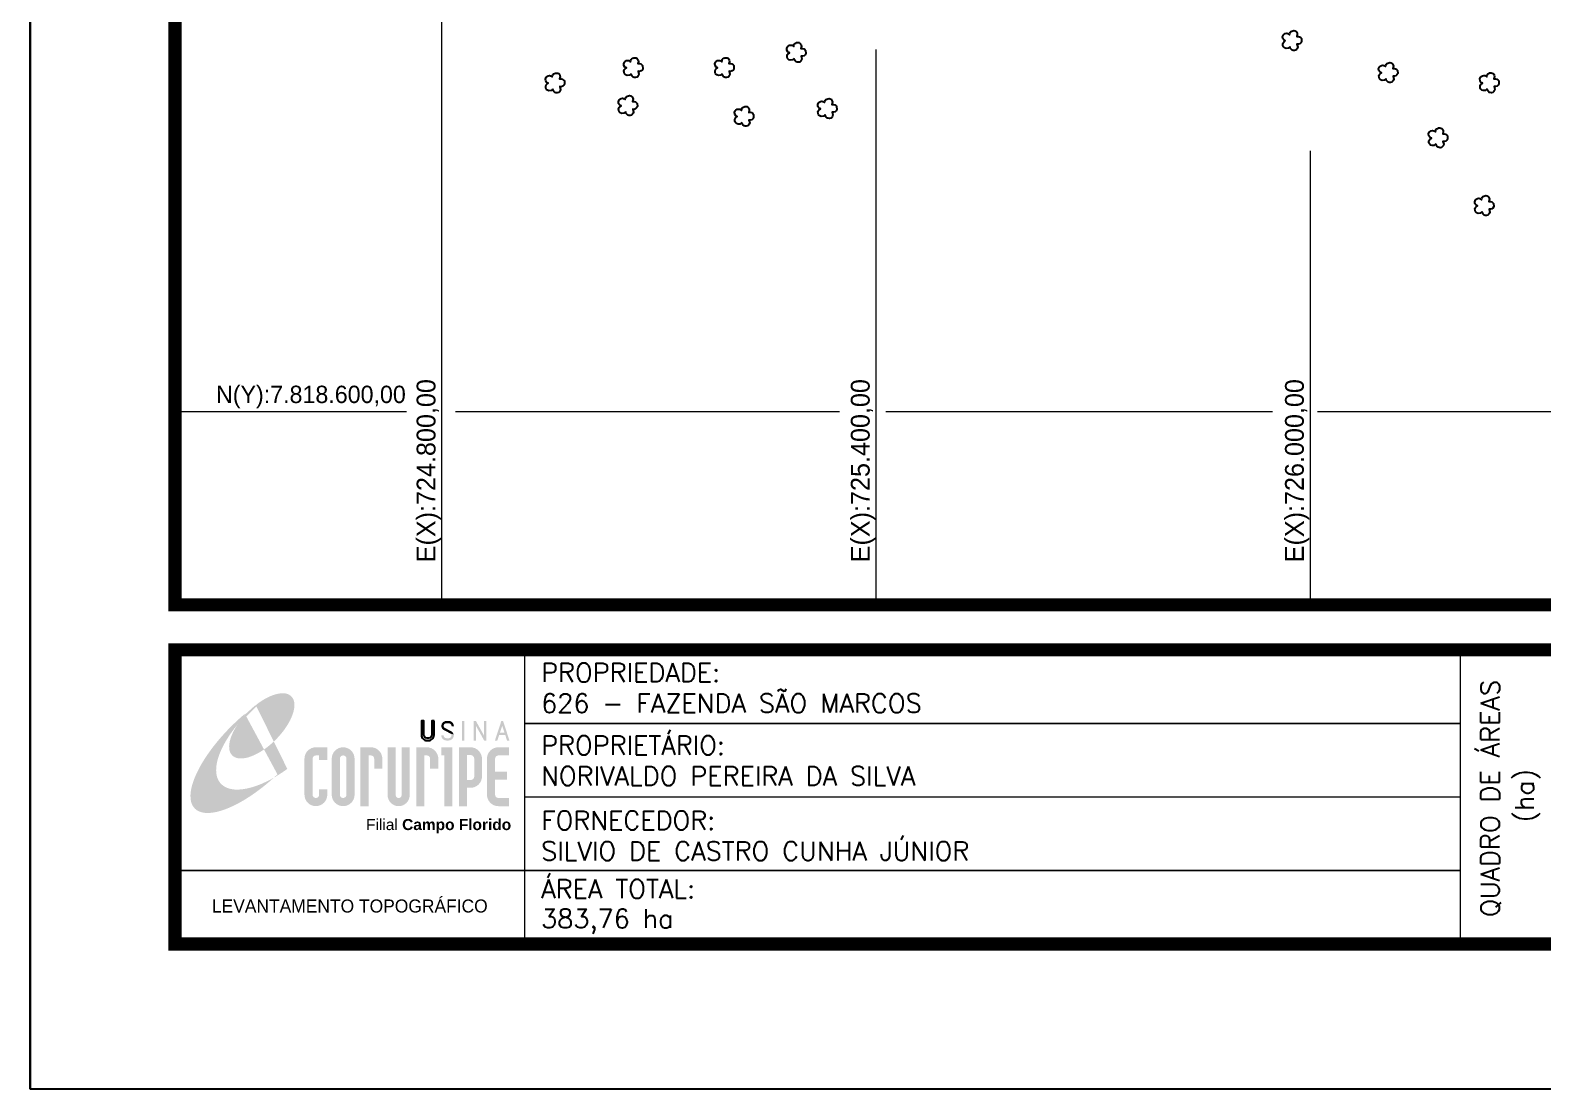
# Model space of a CAD drawing. Extents: x 724231 to 728431, y 7817664 to 7823604.
# Drawn here: x 724231 to 726321, y 7817664 to 7819127 of the extents above; entities that cross this region are included whole.
import ezdxf
from ezdxf.enums import TextEntityAlignment as Align

# ---------------------------------------------------------------- set-up
doc = ezdxf.new("R2010")
doc.units = 0
doc.header["$MEASUREMENT"] = 0
doc.linetypes.add('CONTINUO', pattern=[0])
doc.linetypes.add('LIN0', pattern=[0])
doc.layers.add('_SIMBOLO ARVORE', color=118, linetype='Continuous')
doc.layers.add('MARGEM', color=7, linetype='CONTINUO')
doc.layers.add('MALHA', color=8, linetype='Continuous', lineweight=9)
doc.styles.add('ARIAL', font='arial.ttf')
doc.styles.add('Simplex', font='simplex.shx')

# ---------------------------------------------------------------- blocks, each defined once
blk = doc.blocks.new('A$C78F83FB3')
at = {"layer": 'MARGEM'}
h = blk.add_hatch(color=20, dxfattribs=at)
edge = h.paths.add_edge_path()
edge.add_ellipse((19.49, 23.77), major_axis=(-6.68, -6.67), ratio=0.469426, start_angle=292.7328, end_angle=601.2579)
edge.add_ellipse((22.83, 22.05), major_axis=(12.64, 11.29), ratio=0.457614, start_angle=79.9069, end_angle=107.9139)
edge = h.paths.add_edge_path()
edge.add_ellipse((18.28, 18.7), major_axis=(13.95, 13.59), ratio=0.386848, start_angle=63.9612, end_angle=264.5993)
edge.add_ellipse((22.83, 22.05), major_axis=(12.64, 11.29), ratio=0.457614, start_angle=107.9139, end_angle=245.1182, ccw=False)
edge.add_ellipse((19.49, 23.77), major_axis=(-6.68, -6.67), ratio=0.469426, start_angle=241.2579, end_angle=292.7328, ccw=False)
for color, points in [(20, [(15.46, 26.12), (14.17, 24.81), (14.06, 24.24), (14.39, 23.97), (14.67, 24.54), (19.47, 29.32), (18.48, 28.66), (17.31, 27.78)]), (7, [(58.42, 24.9), (57.9, 24.9), (57.9, 21.73, -0.414214), (57.15, 20.98), (56.84, 20.98, -0.414214), (56.09, 21.73), (56.09, 24.9), (55.57, 24.9), (55.57, 21.73, 0.414214), (56.84, 20.46), (57.15, 20.46, 0.414214), (58.42, 21.73)]), (7, [(61.7, 24.9), (61.23, 24.9, 0.396318), (60.04, 23.78), (60.04, 23.72, 0.151912), (60.39, 22.97), (60.46, 22.92), (62.18, 22), (62.85, 21.83, 0.12407), (62.51, 22.42), (60.75, 23.36, -0.13192), (60.56, 23.77, -0.385578), (61.23, 24.37), (61.7, 24.37, -0.414214), (62.37, 23.7), (62.89, 23.7, 0.414214)]), (7, [(62.37, 23.7), (62.89, 23.7, 0.414214), (61.7, 24.9), (61.23, 24.9, 0.396318), (60.04, 23.78), (60.04, 23.72, 0.151912), (60.39, 22.97), (60.46, 22.92), (62.18, 22), (62.18, 22, -0.131921), (62.37, 21.59, -0.385578), (61.7, 20.98), (61.23, 20.98, -0.414214), (60.56, 21.65), (60.04, 21.65, 0.414214), (61.23, 20.46), (61.7, 20.46, 0.402546), (62.89, 21.61, 0.165292), (62.51, 22.42), (60.75, 23.36, -0.13192), (60.56, 23.77, -0.385578), (61.23, 24.37), (61.7, 24.37, -0.414214)]), (7, [(30.97, 12.46), (29.13, 12.46), (29.13, 8.21, 1), (34.29, 8.21), (34.29, 9.41), (32.45, 9.41), (32.45, 8.21, -1), (30.97, 8.21)])]:
    blk.add_hatch(color=color, dxfattribs=at).paths.add_polyline_path(points)
h = blk.add_hatch(color=7, dxfattribs=at)
h.paths.add_polyline_path([(65.24, 24.9), (64.72, 24.9), (64.72, 20.46), (65.24, 20.46)])
h.paths.add_polyline_path([(67.38, 20.46), (67.9, 20.46), (67.9, 23.74), (69.74, 20.46), (70.23, 20.46), (70.23, 24.9), (69.71, 24.9), (69.71, 21.58), (67.85, 24.9), (67.38, 24.9)])
h.paths.add_polyline_path([(72.17, 20.46), (72.72, 20.46), (73.14, 21.73), (74.49, 21.73), (74.9, 20.46), (75.45, 20.46), (74, 24.9), (73.62, 24.9)])
h.paths.add_polyline_path([(73.81, 23.8), (74.32, 22.25), (73.31, 22.25)], flags=16)
h = blk.add_hatch(color=7, dxfattribs=at)
h.paths.add_polyline_path([(31.71, 18.93, 0.414214), (29.13, 16.35), (29.13, 12.46), (30.97, 12.46), (30.97, 16.35, -0.414214), (31.71, 17.09), (32.45, 17.09), (32.45, 16.02), (34.29, 16.02), (34.29, 18.93)])
h.paths.add_polyline_path([(44.15, 17.09, -0.414214), (44.89, 16.35), (44.89, 14.1), (46.72, 14.1), (46.72, 16.17, 0.433937), (44.15, 18.93), (41.77, 18.93), (41.77, 12.46), (43.61, 12.46), (43.61, 17.09)])
h.paths.add_polyline_path([(43.61, 12.46), (41.77, 12.46), (41.77, 5.62), (43.61, 5.62)])
h.paths.add_polyline_path([(47.92, 12.46), (49.75, 12.46), (49.75, 18.93), (47.92, 18.93)])
h.paths.add_polyline_path([(52.91, 18.93), (51.08, 18.93), (51.08, 12.46), (52.91, 12.46)])
h.paths.add_polyline_path([(51.08, 8.12, -1), (49.75, 8.12), (49.75, 12.46), (47.92, 12.46), (47.92, 8.12, 1), (52.91, 8.12), (52.91, 12.46), (51.08, 12.46)])
h.paths.add_polyline_path([(54.41, 12.46), (56.25, 12.46), (56.25, 17.09), (56.79, 17.09, -0.414214), (57.53, 16.35), (57.53, 14.1), (59.36, 14.1), (59.36, 16.17, 0.433937), (56.79, 18.93), (54.41, 18.93)])
h.paths.add_polyline_path([(56.25, 12.46), (54.41, 12.46), (54.41, 5.62), (56.25, 5.62)])
h.paths.add_polyline_path([(60.73, 12.46), (62.58, 12.46), (62.58, 18.93), (60.02, 18.93), (60.02, 17.08), (60.73, 17.08)])
h.paths.add_polyline_path([(62.58, 12.46), (60.73, 12.46), (60.73, 5.62), (62.58, 5.62)])
h.paths.add_polyline_path([(64.06, 12.46), (65.82, 12.46), (65.82, 17.17), (66.66, 17.17, -0.450417), (67.48, 16.25), (67.48, 12.46), (69.24, 12.46, 0.002307), (69.24, 12.48, 0.005282), (69.23, 12.54, -0.000938), (69.23, 12.53), (69.23, 16.17, 0.433937), (66.66, 18.93), (64.06, 18.93)])
h.paths.add_polyline_path([(64.06, 5.62), (65.82, 5.62), (65.82, 9.77), (66.66, 9.77, 0.426056), (69.24, 12.46), (67.48, 12.46), (67.48, 12.45, -0.450417), (66.66, 11.53), (65.82, 11.53), (65.82, 12.46), (64.06, 12.46)])
h.paths.add_polyline_path([(70.37, 12.46), (74.87, 12.46), (74.87, 13.44), (72.21, 13.44), (72.21, 16.35, -0.414214), (72.95, 17.09), (75.38, 17.09), (75.38, 18.93), (72.95, 18.93, 0.414214), (70.37, 16.35)])
h.paths.add_polyline_path([(72.21, 11.62), (74.87, 11.62), (74.87, 12.46), (70.37, 12.46), (70.37, 8.21, 0.414214), (72.95, 5.62), (75.38, 5.62), (75.38, 7.47), (72.95, 7.47, -0.414214), (72.21, 8.21)])
h = blk.add_hatch(color=7, dxfattribs=at)
h.paths.add_polyline_path([(35.29, 16.35), (35.29, 8.21, 1), (40.46, 8.21, 0.016978), (40.45, 8.38), (40.45, 16.17, 0.433937), (37.88, 18.93), (37.87, 18.93, 0.41391)])
h.paths.add_polyline_path([(38.62, 16.35), (38.62, 8.21, -1), (37.13, 8.21), (37.13, 16.35, -1)], flags=16)
at = {"layer": 'MARGEM', "color": 7}
blk.add_lwpolyline([(58.42, 24.9), (57.9, 24.9), (57.9, 21.73, -0.414214), (57.15, 20.98), (56.84, 20.98, -0.414214), (56.09, 21.73), (56.09, 24.9), (55.57, 24.9), (55.57, 21.73, 0.414214), (56.84, 20.46), (57.15, 20.46, 0.414214), (58.42, 21.73), (58.42, 24.9)], format="xyb", close=True, dxfattribs=at)
at = {"layer": 'MARGEM', "color": 252, "insert": (43.05, 2.72), "char_height": 2.5, "width": 33.0271, "attachment_point": 1, "style": 'ARIAL'}
blk.add_mtext('Filial {\\fArial|b1|i0|c0|p34;Campo Florido}', dxfattribs=at)

msp = doc.modelspace()

# ---------------------------------------------------------------- linework, layer by layer
at = {"layer": '_SIMBOLO ARVORE', "linetype": 'CONTINUO'}
for points in [[(725971.9, 7819104.2, 0), (725969.5, 7819102.3, 0), (725966.5, 7819101.9, 0), (725964.3, 7819102.7, 0), (725962.8, 7819104.2, 0), (725962.2, 7819106, 0), (725962, 7819108.5, 0), (725962.8, 7819110.1, 0), (725963.7, 7819111.3, 0), (725965.4, 7819112.4, 0), (725964.3, 7819112.8, 0), (725963.2, 7819113.7, 0), (725962, 7819115.7, 0), (725961.7, 7819118.1, 0), (725962.7, 7819120.6, 0), (725963.6, 7819121.5, 0), (725965.4, 7819122.6, 0), (725967.3, 7819122.8, 0), (725968.7, 7819122.6, 0), (725969.9, 7819122.1, 0), (725971.2, 7819120.9, 0), (725971.6, 7819123.1, 0), (725971.9, 7819124, 0), (725972.9, 7819125.2, 0), (725974.3, 7819125.7, 0), (725975.7, 7819126.4, 0), (725977.3, 7819126.5, 0), (725978.8, 7819126.3, 0), (725980, 7819125.6, 0), (725980.9, 7819124.7, 0), (725981.6, 7819123.1, 0), (725981.9, 7819121.4, 0), (725981.2, 7819118.3, 0), (725983.4, 7819118.4, 0), (725985.2, 7819117.9, 0), (725986.8, 7819116.6, 0), (725987.8, 7819115.5, 0), (725988, 7819111.3, 0), (725987, 7819109.4, 0), (725985.6, 7819108.2, 0), (725983.4, 7819107.6, 0), (725981.5, 7819107.8, 0), (725982.6, 7819103.8, 0), (725982.1, 7819102.1, 0), (725981, 7819100.5, 0), (725979.7, 7819099.5, 0), (725977.9, 7819099.1, 0), (725976.1, 7819099.2, 0), (725974.8, 7819099.6, 0), (725973.3, 7819101.1, 0), (725972.3, 7819102.4, 0), (725971.9, 7819104.4, 0)], [(725286.6, 7819087.8, 0), (725284.3, 7819085.9, 0), (725281.2, 7819085.5, 0), (725279.1, 7819086.3, 0), (725277.6, 7819087.8, 0), (725276.9, 7819089.6, 0), (725276.8, 7819092.1, 0), (725277.6, 7819093.7, 0), (725278.5, 7819094.9, 0), (725280.2, 7819096, 0), (725279.1, 7819096.4, 0), (725278, 7819097.3, 0), (725276.7, 7819099.3, 0), (725276.5, 7819101.7, 0), (725277.4, 7819104.2, 0), (725278.4, 7819105.1, 0), (725280.2, 7819106.2, 0), (725282, 7819106.4, 0), (725283.5, 7819106.2, 0), (725284.7, 7819105.7, 0), (725286, 7819104.5, 0), (725286.3, 7819106.7, 0), (725286.7, 7819107.6, 0), (725287.6, 7819108.8, 0), (725289.1, 7819109.3, 0), (725290.5, 7819110, 0), (725292, 7819110.1, 0), (725293.5, 7819109.9, 0), (725294.7, 7819109.2, 0), (725295.6, 7819108.3, 0), (725296.4, 7819106.7, 0), (725296.7, 7819105, 0), (725296, 7819101.9, 0), (725298.1, 7819102, 0), (725299.9, 7819101.5, 0), (725301.6, 7819100.2, 0), (725302.5, 7819099.1, 0), (725302.8, 7819094.9, 0), (725301.7, 7819093, 0), (725300.4, 7819091.8, 0), (725298.2, 7819091.2, 0), (725296.3, 7819091.4, 0), (725297.3, 7819087.4, 0), (725296.9, 7819085.7, 0), (725295.7, 7819084.1, 0), (725294.5, 7819083.1, 0), (725292.7, 7819082.7, 0), (725290.9, 7819082.8, 0), (725289.6, 7819083.2, 0), (725288, 7819084.7, 0), (725287, 7819086, 0), (725286.7, 7819088, 0)], [(725061.4, 7819066.8, 0), (725059, 7819064.8, 0), (725056, 7819064.4, 0), (725053.8, 7819065.3, 0), (725052.3, 7819066.8, 0), (725051.7, 7819068.5, 0), (725051.5, 7819071, 0), (725052.3, 7819072.6, 0), (725053.2, 7819073.8, 0), (725054.9, 7819075, 0), (725053.8, 7819075.3, 0), (725052.8, 7819076.2, 0), (725051.5, 7819078.2, 0), (725051.2, 7819080.6, 0), (725052.2, 7819083.1, 0), (725053.1, 7819084, 0), (725054.9, 7819085.1, 0), (725056.8, 7819085.3, 0), (725058.2, 7819085.1, 0), (725059.4, 7819084.6, 0), (725060.7, 7819083.4, 0), (725061.1, 7819085.6, 0), (725061.4, 7819086.5, 0), (725062.4, 7819087.7, 0), (725063.8, 7819088.2, 0), (725065.2, 7819088.9, 0), (725066.8, 7819089, 0), (725068.3, 7819088.8, 0), (725069.5, 7819088.2, 0), (725070.4, 7819087.2, 0), (725071.1, 7819085.6, 0), (725071.5, 7819083.9, 0), (725070.7, 7819080.9, 0), (725072.9, 7819080.9, 0), (725074.7, 7819080.5, 0), (725076.3, 7819079.1, 0), (725077.3, 7819078.1, 0), (725077.5, 7819073.8, 0), (725076.5, 7819071.9, 0), (725075.1, 7819070.7, 0), (725073, 7819070.1, 0), (725071, 7819070.3, 0), (725072.1, 7819066.3, 0), (725071.6, 7819064.6, 0), (725070.5, 7819063, 0), (725069.2, 7819062, 0), (725067.4, 7819061.6, 0), (725065.6, 7819061.7, 0), (725064.3, 7819062.1, 0), (725062.8, 7819063.6, 0), (725061.8, 7819064.9, 0), (725061.4, 7819067, 0)], [(725187.3, 7819066.8, 0), (725184.9, 7819064.8, 0), (725181.9, 7819064.4, 0), (725179.7, 7819065.3, 0), (725178.2, 7819066.8, 0), (725177.6, 7819068.5, 0), (725177.4, 7819071, 0), (725178.2, 7819072.6, 0), (725179.1, 7819073.8, 0), (725180.8, 7819075, 0), (725179.7, 7819075.3, 0), (725178.7, 7819076.2, 0), (725177.4, 7819078.2, 0), (725177.1, 7819080.6, 0), (725178.1, 7819083.1, 0), (725179, 7819084, 0), (725180.8, 7819085.1, 0), (725182.7, 7819085.3, 0), (725184.1, 7819085.1, 0), (725185.3, 7819084.6, 0), (725186.6, 7819083.4, 0), (725187, 7819085.6, 0), (725187.3, 7819086.5, 0), (725188.3, 7819087.7, 0), (725189.7, 7819088.2, 0), (725191.1, 7819088.9, 0), (725192.7, 7819089, 0), (725194.2, 7819088.8, 0), (725195.4, 7819088.2, 0), (725196.3, 7819087.2, 0), (725197, 7819085.6, 0), (725197.3, 7819083.9, 0), (725196.6, 7819080.9, 0), (725198.8, 7819080.9, 0), (725200.6, 7819080.5, 0), (725202.2, 7819079.1, 0), (725203.2, 7819078.1, 0), (725203.4, 7819073.8, 0), (725202.4, 7819071.9, 0), (725201, 7819070.7, 0), (725198.8, 7819070.1, 0), (725196.9, 7819070.3, 0), (725198, 7819066.3, 0), (725197.5, 7819064.6, 0), (725196.4, 7819063, 0), (725195.1, 7819062, 0), (725193.3, 7819061.6, 0), (725191.5, 7819061.7, 0), (725190.2, 7819062.1, 0), (725188.7, 7819063.6, 0), (725187.7, 7819064.9, 0), (725187.3, 7819067, 0)], [(726104.6, 7819060, 0), (726102.2, 7819058, 0), (726099.2, 7819057.7, 0), (726097.1, 7819058.5, 0), (726095.5, 7819060, 0), (726094.9, 7819061.7, 0), (726094.7, 7819064.3, 0), (726095.6, 7819065.9, 0), (726096.4, 7819067, 0), (726098.1, 7819068.2, 0), (726097, 7819068.6, 0), (726096, 7819069.5, 0), (726094.7, 7819071.5, 0), (726094.4, 7819073.9, 0), (726095.4, 7819076.4, 0), (726096.3, 7819077.3, 0), (726098.1, 7819078.4, 0), (726100, 7819078.6, 0), (726101.5, 7819078.4, 0), (726102.6, 7819077.9, 0), (726103.9, 7819076.7, 0), (726104.3, 7819078.9, 0), (726104.6, 7819079.8, 0), (726105.6, 7819081, 0), (726107, 7819081.5, 0), (726108.4, 7819082.1, 0), (726110, 7819082.3, 0), (726111.5, 7819082.1, 0), (726112.7, 7819081.4, 0), (726113.6, 7819080.5, 0), (726114.4, 7819078.9, 0), (726114.7, 7819077.2, 0), (726113.9, 7819074.1, 0), (726116.1, 7819074.2, 0), (726117.9, 7819073.7, 0), (726119.6, 7819072.4, 0), (726120.5, 7819071.3, 0), (726120.7, 7819067.1, 0), (726119.7, 7819065.2, 0), (726118.3, 7819064, 0), (726116.2, 7819063.4, 0), (726114.3, 7819063.5, 0), (726115.3, 7819059.6, 0), (726114.8, 7819057.9, 0), (726113.7, 7819056.3, 0), (726112.4, 7819055.3, 0), (726110.6, 7819054.9, 0), (726108.9, 7819055, 0), (726107.5, 7819055.3, 0), (726106, 7819056.8, 0), (726105, 7819058.2, 0), (726104.6, 7819060.2, 0)], [(724953.2, 7819045.7, 0), (724950.8, 7819043.7, 0), (724947.8, 7819043.3, 0), (724945.6, 7819044.2, 0), (724944.1, 7819045.7, 0), (724943.5, 7819047.4, 0), (724943.3, 7819049.9, 0), (724944.1, 7819051.5, 0), (724945, 7819052.7, 0), (724946.7, 7819053.9, 0), (724945.6, 7819054.2, 0), (724944.6, 7819055.1, 0), (724943.3, 7819057.1, 0), (724943, 7819059.5, 0), (724944, 7819062, 0), (724944.9, 7819062.9, 0), (724946.7, 7819064, 0), (724948.6, 7819064.3, 0), (724950, 7819064, 0), (724951.2, 7819063.5, 0), (724952.5, 7819062.4, 0), (724952.9, 7819064.5, 0), (724953.2, 7819065.4, 0), (724954.2, 7819066.6, 0), (724955.6, 7819067.2, 0), (724957, 7819067.8, 0), (724958.6, 7819067.9, 0), (724960.1, 7819067.7, 0), (724961.3, 7819067.1, 0), (724962.2, 7819066.1, 0), (724962.9, 7819064.6, 0), (724963.3, 7819062.8, 0), (724962.5, 7819059.8, 0), (724964.7, 7819059.8, 0), (724966.5, 7819059.4, 0), (724968.1, 7819058, 0), (724969.1, 7819057, 0), (724969.3, 7819052.8, 0), (724968.3, 7819050.9, 0), (724966.9, 7819049.6, 0), (724964.7, 7819049, 0), (724962.8, 7819049.2, 0), (724963.9, 7819045.2, 0), (724963.4, 7819043.6, 0), (724962.3, 7819041.9, 0), (724961, 7819040.9, 0), (724959.2, 7819040.5, 0), (724957.4, 7819040.6, 0), (724956.1, 7819041, 0), (724954.6, 7819042.5, 0), (724953.6, 7819043.8, 0), (724953.2, 7819045.9, 0)], [(726244.4, 7819045.9, 0), (726242, 7819043.9, 0), (726239, 7819043.6, 0), (726236.8, 7819044.4, 0), (726235.3, 7819045.9, 0), (726234.7, 7819047.6, 0), (726234.5, 7819050.1, 0), (726235.3, 7819051.7, 0), (726236.2, 7819052.9, 0), (726237.9, 7819054.1, 0), (726236.8, 7819054.4, 0), (726235.7, 7819055.3, 0), (726234.5, 7819057.3, 0), (726234.2, 7819059.7, 0), (726235.2, 7819062.2, 0), (726236.1, 7819063.1, 0), (726237.9, 7819064.2, 0), (726239.8, 7819064.5, 0), (726241.2, 7819064.3, 0), (726242.4, 7819063.7, 0), (726243.7, 7819062.6, 0), (726244.1, 7819064.8, 0), (726244.4, 7819065.6, 0), (726245.4, 7819066.8, 0), (726246.8, 7819067.4, 0), (726248.2, 7819068, 0), (726249.8, 7819068.1, 0), (726251.3, 7819067.9, 0), (726252.5, 7819067.3, 0), (726253.4, 7819066.3, 0), (726254.1, 7819064.8, 0), (726254.4, 7819063, 0), (726253.7, 7819060, 0), (726255.9, 7819060, 0), (726257.7, 7819059.6, 0), (726259.3, 7819058.3, 0), (726260.3, 7819057.2, 0), (726260.5, 7819053, 0), (726259.5, 7819051.1, 0), (726258.1, 7819049.8, 0), (726255.9, 7819049.2, 0), (726254, 7819049.4, 0), (726255.1, 7819045.4, 0), (726254.6, 7819043.8, 0), (726253.5, 7819042.2, 0), (726252.2, 7819041.2, 0), (726250.4, 7819040.7, 0), (726248.6, 7819040.8, 0), (726247.3, 7819041.2, 0), (726245.8, 7819042.7, 0), (726244.8, 7819044, 0), (726244.4, 7819046.1, 0)], [(725053.9, 7819014.4, 0), (725051.5, 7819012.4, 0), (725048.5, 7819012.1, 0), (725046.4, 7819012.9, 0), (725044.8, 7819014.4, 0), (725044.2, 7819016.1, 0), (725044, 7819018.6, 0), (725044.9, 7819020.2, 0), (725045.7, 7819021.4, 0), (725047.5, 7819022.6, 0), (725046.4, 7819022.9, 0), (725045.3, 7819023.8, 0), (725044, 7819025.8, 0), (725043.8, 7819028.2, 0), (725044.7, 7819030.7, 0), (725045.7, 7819031.6, 0), (725047.4, 7819032.7, 0), (725049.3, 7819033, 0), (725050.8, 7819032.8, 0), (725051.9, 7819032.2, 0), (725053.2, 7819031.1, 0), (725053.6, 7819033.3, 0), (725053.9, 7819034.1, 0), (725054.9, 7819035.4, 0), (725056.3, 7819035.9, 0), (725057.7, 7819036.5, 0), (725059.3, 7819036.6, 0), (725060.8, 7819036.4, 0), (725062, 7819035.8, 0), (725062.9, 7819034.8, 0), (725063.7, 7819033.3, 0), (725064, 7819031.6, 0), (725063.3, 7819028.5, 0), (725065.4, 7819028.5, 0), (725067.2, 7819028.1, 0), (725068.9, 7819026.8, 0), (725069.8, 7819025.7, 0), (725070, 7819021.5, 0), (725069, 7819019.6, 0), (725067.6, 7819018.3, 0), (725065.5, 7819017.7, 0), (725063.6, 7819017.9, 0), (725064.6, 7819014, 0), (725064.1, 7819012.3, 0), (725063, 7819010.7, 0), (725061.7, 7819009.7, 0), (725059.9, 7819009.2, 0), (725058.2, 7819009.3, 0), (725056.8, 7819009.7, 0), (725055.3, 7819011.2, 0), (725054.3, 7819012.6, 0), (725054, 7819014.6, 0)], [(725214.5, 7818999.4, 0), (725212.1, 7818997.4, 0), (725209.1, 7818997.1, 0), (725207, 7818997.9, 0), (725205.4, 7818999.4, 0), (725204.8, 7819001.1, 0), (725204.6, 7819003.7, 0), (725205.5, 7819005.3, 0), (725206.3, 7819006.4, 0), (725208.1, 7819007.6, 0), (725207, 7819008, 0), (725205.9, 7819008.9, 0), (725204.6, 7819010.9, 0), (725204.4, 7819013.3, 0), (725205.3, 7819015.8, 0), (725206.3, 7819016.7, 0), (725208, 7819017.8, 0), (725209.9, 7819018, 0), (725211.4, 7819017.8, 0), (725212.5, 7819017.3, 0), (725213.8, 7819016.1, 0), (725214.2, 7819018.3, 0), (725214.5, 7819019.2, 0), (725215.5, 7819020.4, 0), (725216.9, 7819020.9, 0), (725218.3, 7819021.5, 0), (725219.9, 7819021.7, 0), (725221.4, 7819021.5, 0), (725222.6, 7819020.8, 0), (725223.5, 7819019.9, 0), (725224.3, 7819018.3, 0), (725224.6, 7819016.6, 0), (725223.9, 7819013.5, 0), (725226, 7819013.6, 0), (725227.8, 7819013.1, 0), (725229.5, 7819011.8, 0), (725230.4, 7819010.7, 0), (725230.6, 7819006.5, 0), (725229.6, 7819004.6, 0), (725228.2, 7819003.4, 0), (725226.1, 7819002.8, 0), (725224.2, 7819002.9, 0), (725225.2, 7818999, 0), (725224.7, 7818997.3, 0), (725223.6, 7818995.7, 0), (725222.3, 7818994.7, 0), (725220.5, 7818994.3, 0), (725218.8, 7818994.4, 0), (725217.4, 7818994.7, 0), (725215.9, 7818996.2, 0), (725214.9, 7818997.6, 0), (725214.6, 7818999.6, 0)], [(725329.5, 7819010.3, 0), (725327.1, 7819008.3, 0), (725324.1, 7819008, 0), (725322, 7819008.8, 0), (725320.4, 7819010.3, 0), (725319.8, 7819012, 0), (725319.6, 7819014.5, 0), (725320.5, 7819016.1, 0), (725321.3, 7819017.3, 0), (725323.1, 7819018.5, 0), (725322, 7819018.9, 0), (725320.9, 7819019.8, 0), (725319.6, 7819021.8, 0), (725319.4, 7819024.2, 0), (725320.3, 7819026.7, 0), (725321.3, 7819027.6, 0), (725323, 7819028.6, 0), (725324.9, 7819028.9, 0), (725326.4, 7819028.7, 0), (725327.5, 7819028.1, 0), (725328.8, 7819027, 0), (725329.2, 7819029.2, 0), (725329.5, 7819030.1, 0), (725330.5, 7819031.3, 0), (725331.9, 7819031.8, 0), (725333.3, 7819032.4, 0), (725334.9, 7819032.6, 0), (725336.4, 7819032.4, 0), (725337.6, 7819031.7, 0), (725338.5, 7819030.7, 0), (725339.3, 7819029.2, 0), (725339.6, 7819027.5, 0), (725338.9, 7819024.4, 0), (725341, 7819024.4, 0), (725342.8, 7819024, 0), (725344.5, 7819022.7, 0), (725345.4, 7819021.6, 0), (725345.7, 7819017.4, 0), (725344.6, 7819015.5, 0), (725343.2, 7819014.2, 0), (725341.1, 7819013.7, 0), (725339.2, 7819013.8, 0), (725340.2, 7819009.9, 0), (725339.7, 7819008.2, 0), (725338.6, 7819006.6, 0), (725337.3, 7819005.6, 0), (725335.5, 7819005.1, 0), (725333.8, 7819005.3, 0), (725332.4, 7819005.6, 0), (725330.9, 7819007.1, 0), (725329.9, 7819008.5, 0), (725329.6, 7819010.5, 0)], [(726173.6, 7818969.8, 0), (726171.2, 7818967.9, 0), (726168.2, 7818967.5, 0), (726166.1, 7818968.3, 0), (726164.5, 7818969.8, 0), (726163.9, 7818971.6, 0), (726163.7, 7818974.1, 0), (726164.6, 7818975.7, 0), (726165.4, 7818976.9, 0), (726167.2, 7818978, 0), (726166.1, 7818978.4, 0), (726165, 7818979.3, 0), (726163.7, 7818981.3, 0), (726163.5, 7818983.7, 0), (726164.4, 7818986.2, 0), (726165.4, 7818987.1, 0), (726167.1, 7818988.2, 0), (726169, 7818988.4, 0), (726170.5, 7818988.2, 0), (726171.6, 7818987.7, 0), (726172.9, 7818986.5, 0), (726173.3, 7818988.7, 0), (726173.6, 7818989.6, 0), (726174.6, 7818990.8, 0), (726176, 7818991.3, 0), (726177.4, 7818992, 0), (726179, 7818992.1, 0), (726180.5, 7818991.9, 0), (726181.7, 7818991.2, 0), (726182.6, 7818990.3, 0), (726183.4, 7818988.7, 0), (726183.7, 7818987, 0), (726183, 7818983.9, 0), (726185.1, 7818984, 0), (726186.9, 7818983.5, 0), (726188.6, 7818982.2, 0), (726189.5, 7818981.1, 0), (726189.7, 7818976.9, 0), (726188.7, 7818975, 0), (726187.3, 7818973.8, 0), (726185.2, 7818973.2, 0), (726183.3, 7818973.4, 0), (726184.3, 7818969.4, 0), (726183.8, 7818967.7, 0), (726182.7, 7818966.1, 0), (726181.4, 7818965.1, 0), (726179.6, 7818964.7, 0), (726177.9, 7818964.8, 0), (726176.5, 7818965.2, 0), (726175, 7818966.7, 0), (726174, 7818968, 0), (726173.7, 7818970, 0)], [(726237.3, 7818876.1, 0), (726234.9, 7818874.1, 0), (726231.9, 7818873.8, 0), (726229.8, 7818874.6, 0), (726228.2, 7818876.1, 0), (726227.6, 7818877.8, 0), (726227.4, 7818880.4, 0), (726228.3, 7818882, 0), (726229.1, 7818883.1, 0), (726230.9, 7818884.3, 0), (726229.8, 7818884.7, 0), (726228.7, 7818885.6, 0), (726227.4, 7818887.6, 0), (726227.2, 7818890, 0), (726228.1, 7818892.5, 0), (726229.1, 7818893.4, 0), (726230.8, 7818894.5, 0), (726232.7, 7818894.7, 0), (726234.2, 7818894.5, 0), (726235.3, 7818893.9, 0), (726236.6, 7818892.8, 0), (726237, 7818895, 0), (726237.3, 7818895.9, 0), (726238.3, 7818897.1, 0), (726239.7, 7818897.6, 0), (726241.1, 7818898.2, 0), (726242.7, 7818898.4, 0), (726244.2, 7818898.2, 0), (726245.4, 7818897.5, 0), (726246.3, 7818896.6, 0), (726247.1, 7818895, 0), (726247.4, 7818893.3, 0), (726246.7, 7818890.2, 0), (726248.8, 7818890.2, 0), (726250.6, 7818889.8, 0), (726252.3, 7818888.5, 0), (726253.2, 7818887.4, 0), (726253.4, 7818883.2, 0), (726252.4, 7818881.3, 0), (726251, 7818880, 0), (726248.9, 7818879.5, 0), (726247, 7818879.6, 0), (726248, 7818875.7, 0), (726247.5, 7818874, 0), (726246.4, 7818872.4, 0), (726245.1, 7818871.4, 0), (726243.3, 7818871, 0), (726241.6, 7818871.1, 0), (726240.2, 7818871.4, 0), (726238.7, 7818872.9, 0), (726237.7, 7818874.3, 0), (726237.4, 7818876.3, 0)]]:
    msp.add_polyline3d(points, dxfattribs=at)
at = {"layer": 'MALHA'}
for p, q in [((724800, 7818332.7), (724800, 7822878.5)), ((725400, 7818332.7), (725400, 7819100.2)), ((726000, 7818332.7), (726000, 7818960.4)), ((724431, 7818600), (724750.8, 7818600)), ((724818.6, 7818600), (725349.4, 7818600)), ((725413.5, 7818600), (725947.8, 7818600)), ((726010.1, 7818600), (726547.4, 7818600))]:
    msp.add_line(p, q, dxfattribs=at)
at = {"layer": 'MARGEM', "color": 174, "linetype": 'LIN0'}
msp.add_line((724231, 7817663.9), (724231, 7823603.9), dxfattribs=at)
at = {"layer": 'MARGEM', "color": 174, "linetype": 'LIN0', "flags": 128}
msp.add_lwpolyline([(728431, 7817663.9), (728431, 7823603.9), (724231, 7823603.9), (724231, 7817663.9)], close=True, dxfattribs=at)
at = {"layer": 'MARGEM', "color": 174, "linetype": 'LIN0', "const_width": 18.2, "flags": 128}
for points in [[(728231, 7818332.7), (728231, 7823403.9), (724431, 7823403.9), (724431, 7818332.7)], [(724431, 7818270.5), (728231, 7818270.5), (728231, 7817863.9), (724431, 7817863.9)]]:
    msp.add_lwpolyline(points, close=True, dxfattribs=at)
at = {"layer": 'MARGEM', "color": 174, "linetype": 'LIN0', "flags": 128}
for points, const_width in [([(724914.2, 7818270.5), (724914.2, 7817863.9)], 2.02), ([(724914.2, 7818270.5), (724914.2, 7817867.6)], 2), ([(726207.3, 7818270.5), (726207.3, 7817868.9)], 2.02), ([(724914.2, 7818168.8), (726207.3, 7818168.8)], 2.02), ([(724914.2, 7818067.2), (726207.3, 7818067.2)], 2.02), ([(724431, 7817965.5), (726207.3, 7817965.5)], 2.02)]:
    msp.add_lwpolyline(points, dxfattribs=dict(at, const_width=const_width))

# ---------------------------------------------------------------- block references
at = {"layer": 'MARGEM', "linetype": 'ByBlock', "xscale": 6.116010859387615, "yscale": 6.116010859387615, "zscale": 6.116010859387615}
msp.add_blockref('A$C78F83FB3', (724431.8, 7818020.1), dxfattribs=at)

# ---------------------------------------------------------------- texts
at = {"layer": 'MALHA'}
msp.add_text('N(Y):7.818.600,00', height=24, dxfattribs=at).set_placement((724750, 7818623.7), align=Align.MIDDLE_RIGHT)
for s, p in [('E(X):724.800,00', (724778, 7818644.8)), ('E(X):725.400,00', (725378, 7818644.8)), ('E(X):726.000,00', (725978, 7818644.8))]:
    msp.add_text(s, height=26, rotation=90, dxfattribs=at).set_placement(p, align=Align.MIDDLE_RIGHT)
at = {"layer": 'MARGEM', "color": 7, "linetype": 'Continuous', "lineweight": 9, "style": 'Simplex'}
for s, p in [('PROPRIEDADE:', (724937, 7818252.2)), ('PROPRIETÁRIO:', (724937, 7818151.5)), ('FORNECEDOR:', (724937, 7818047.8)), ('ÁREA TOTAL:', (724937, 7817953.1))]:
    msp.add_text(s, height=26, dxfattribs=at).set_placement(p, align=Align.TOP_LEFT)
at = {"layer": 'MARGEM', "color": 7, "linetype": 'Continuous', "style": 'Simplex'}
for s, p in [('QUADRO DE ÁREAS', (726248.4, 7818065.3)), ('(ha)', (726295.9, 7818069.3))]:
    msp.add_text(s, height=26, rotation=90, dxfattribs=at).set_placement(p, align=Align.MIDDLE_CENTER)
for s, p in [('626 - FAZENDA SÃO MARCOS', (724937, 7818209.8)), ('NORIVALDO PEREIRA DA SILVA', (724937, 7818109.1)), ('SILVIO DE CASTRO CUNHA JÚNIOR', (724937, 7818005.4)), ('383,76 ha', (724937, 7817912.1))]:
    msp.add_text(s, height=26, dxfattribs=at).set_placement(p, align=Align.TOP_LEFT)
at = {"layer": 'MARGEM', "color": 7, "linetype": 'ByBlock'}
msp.add_text('LEVANTAMENTO TOPOGRÁFICO', height=18, dxfattribs=at).set_placement((724672.6, 7817916.5), align=Align.MIDDLE_CENTER)

doc.saveas('drawing.dxf')
